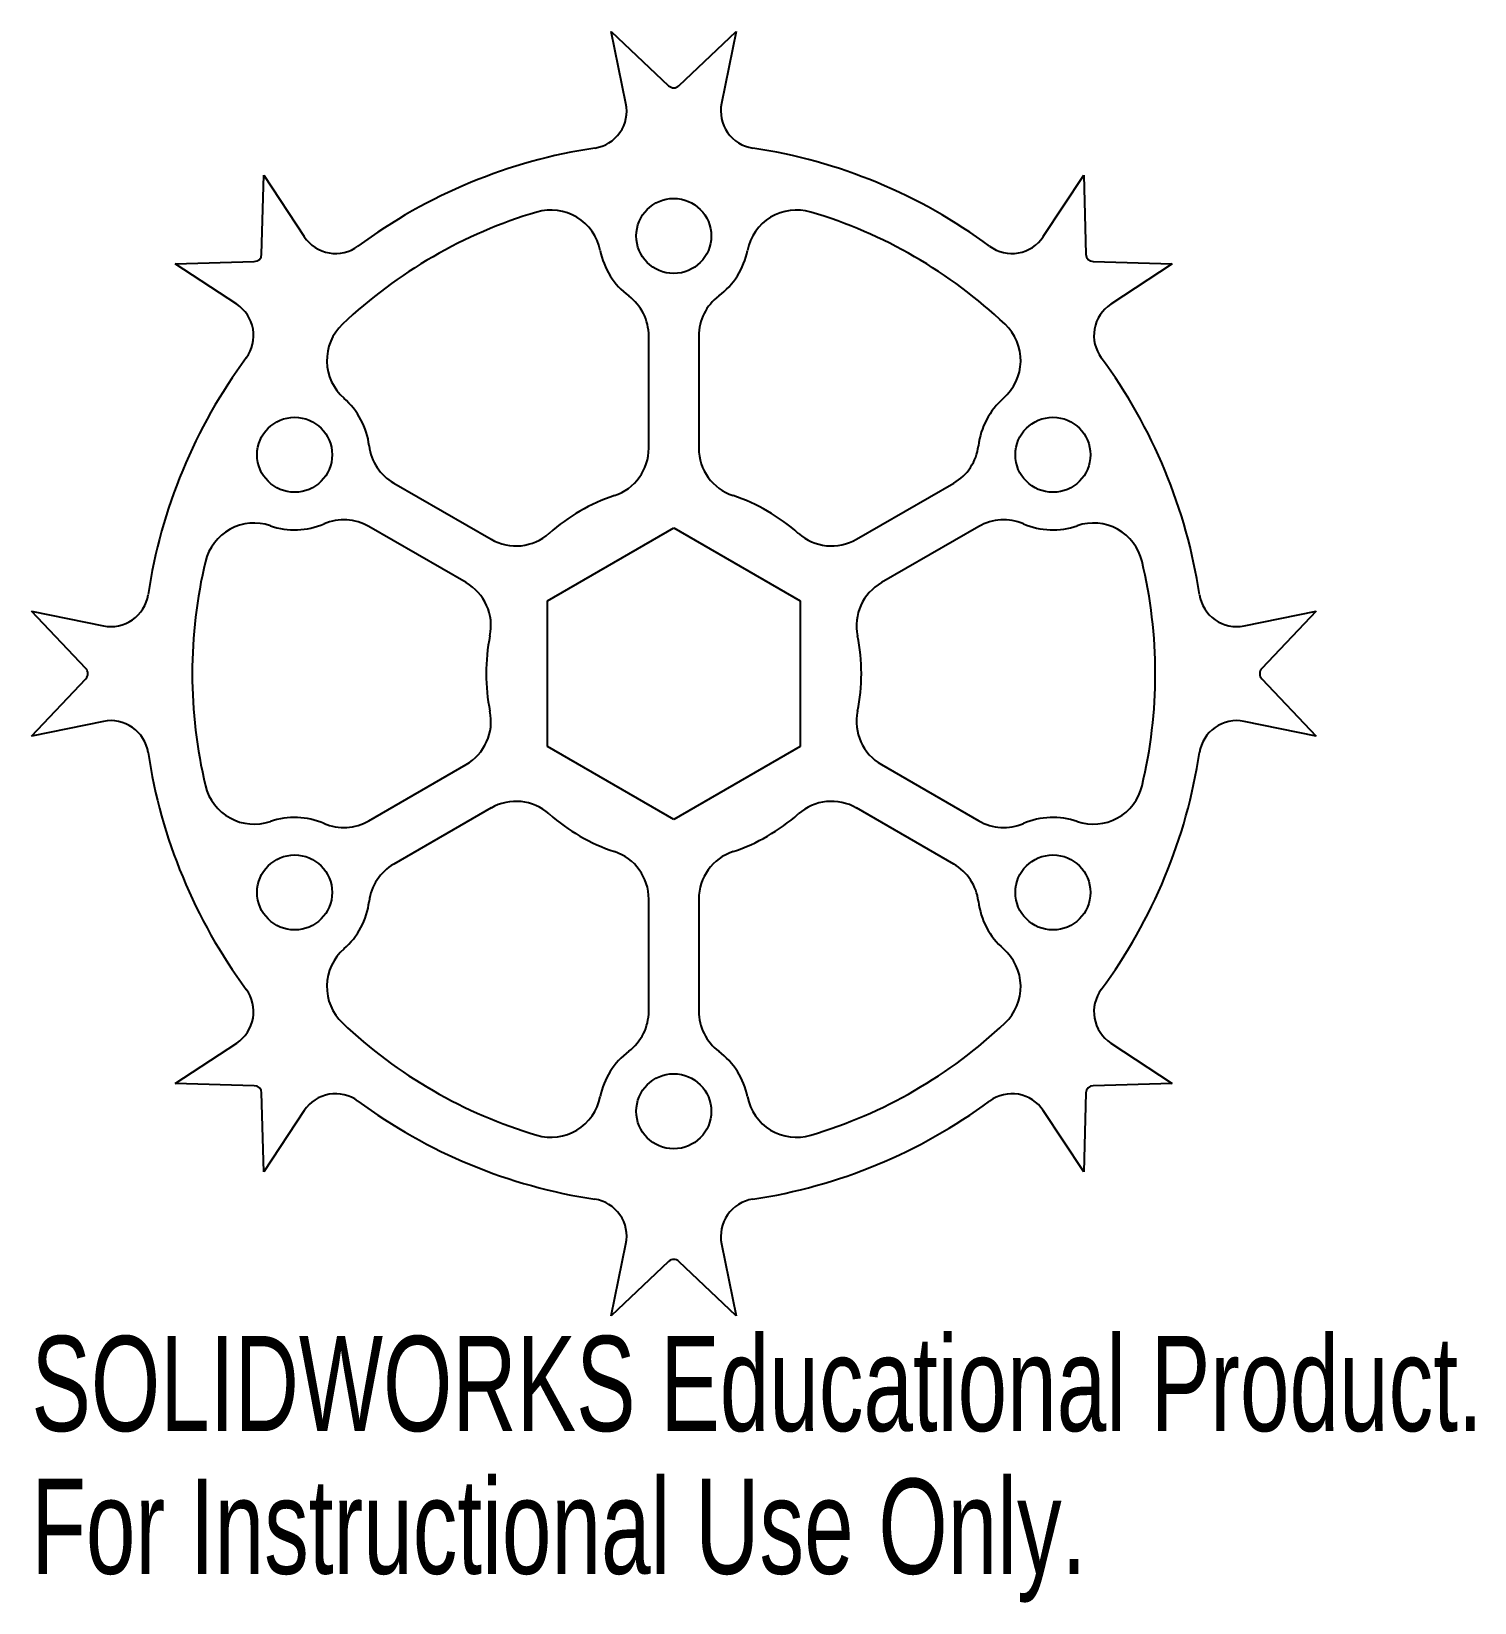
# Model space of a CAD drawing. Header units: inches. Extents: x -1.28 to 1.6, y -1.86 to 1.28.
import ezdxf

# ---------------------------------------------------------------- set-up
doc = ezdxf.new("R2010")
doc.units = ezdxf.units.IN
doc.header["$MEASUREMENT"] = 0
doc.styles.add('SLDTEXTSTYLE0', font='TXT', dxfattribs={"width": 0.7})

msp = doc.modelspace()

# ---------------------------------------------------------------- linework, layer by layer
at = {"color": 7, "linetype": 'Continuous', "lineweight": 25}
for p, q in [((-0.0955, 1.1399), (-0.125, 1.2839)), ((-0.125, 1.2839), (-0.0103, 1.1753)), ((0.0103, 1.1753), (0.125, 1.2839)), ((0.125, 1.2839), (0.0955, 1.1399)), ((-0.8238, 0.8384), (-0.8195, 0.9963)), ((-0.8195, 0.9963), (-0.7385, 0.8736)), ((0.7385, 0.8736), (0.8195, 0.9963)), ((0.8195, 0.9963), (0.8238, 0.8384)), ((-0.9963, 0.8195), (-0.8384, 0.8238)), ((-0.8736, 0.7385), (-0.9963, 0.8195)), ((0.8384, 0.8238), (0.9963, 0.8195)), ((0.9963, 0.8195), (0.8736, 0.7385)), ((-0.05, 0.4507), (-0.05, 0.675)), ((0.05, 0.675), (0.05, 0.4507)), ((-0.5596, 0.3808), (-0.3653, 0.2686)), ((0.3653, 0.2686), (0.5596, 0.3808)), ((-0.4153, 0.182), (-0.6096, 0.2942)), ((-0.2525, 0.1458), (0, 0.2916)), ((0, 0.2916), (0.2525, 0.1458)), ((0.6096, 0.2942), (0.4153, 0.182)), ((-0.2525, -0.1458), (-0.2525, 0.1458)), ((0.2525, 0.1458), (0.2525, -0.1458)), ((-1.2839, 0.125), (-1.1399, 0.0955)), ((-1.1753, 0.0103), (-1.2839, 0.125)), ((1.1399, 0.0955), (1.2839, 0.125)), ((1.2839, 0.125), (1.1753, 0.0103)), ((-1.2839, -0.125), (-1.1753, -0.0103)), ((1.1753, -0.0103), (1.2839, -0.125)), ((-1.1399, -0.0955), (-1.2839, -0.125)), ((1.2839, -0.125), (1.1399, -0.0955)), ((0, -0.2916), (-0.2525, -0.1458)), ((0.2525, -0.1458), (0, -0.2916)), ((-0.6096, -0.2942), (-0.4153, -0.182)), ((0.4153, -0.182), (0.6096, -0.2942)), ((-0.3653, -0.2686), (-0.5596, -0.3808)), ((0.5596, -0.3808), (0.3653, -0.2686)), ((-0.05, -0.675), (-0.05, -0.4507)), ((0.05, -0.4507), (0.05, -0.675)), ((-0.9963, -0.8195), (-0.8736, -0.7385)), ((0.8736, -0.7385), (0.9963, -0.8195)), ((-0.8384, -0.8238), (-0.9963, -0.8195)), ((-0.8195, -0.9963), (-0.8238, -0.8384)), ((0.8238, -0.8384), (0.8195, -0.9963)), ((0.9963, -0.8195), (0.8384, -0.8238)), ((-0.7385, -0.8736), (-0.8195, -0.9963)), ((0.8195, -0.9963), (0.7385, -0.8736)), ((-0.125, -1.2839), (-0.0955, -1.1399)), ((0.0955, -1.1399), (0.125, -1.2839)), ((-0.0103, -1.1753), (-0.125, -1.2839)), ((0.125, -1.2839), (0.0103, -1.1753))]:
    msp.add_line(p, q, dxfattribs=at)
for centre in [(0, 0.875), (-0.7578, 0.4375), (0.7578, 0.4375), (-0.7578, -0.4375), (0.7578, -0.4375), (0, -0.875)]:
    msp.add_circle(centre, 0.075, dxfattribs=at)
for centre, radius, start, end in [((0, 1.1862), 0.015, 226.5606, 313.4394), ((-0.169, 1.1249), 0.075, 278.545, 11.5606), ((0.169, 1.1249), 0.075, 168.4394, 261.455), ((0, 0), 1.0625, 98.545, 126.455), ((0, 0), 1.0625, 53.545, 81.455), ((0, 0), 0.9625, 106.525, 133.475), ((-0.2453, 0.8269), 0.1, 11.0987, 106.525), ((0.2453, 0.8269), 0.1, 73.475, 168.9013), ((0, 0), 0.9625, 46.525, 73.475), ((-0.6759, 0.9149), 0.075, 213.4394, 306.455), ((0.6759, 0.9149), 0.075, 233.545, 326.5606), ((-0.8388, 0.8388), 0.015, 271.5606, 358.4394), ((0, 0.875), 0.15, 191.0987, 233.1301), ((0, 0.875), 0.15, 306.8699, 348.9013), ((0.8388, 0.8388), 0.015, 181.5606, 268.4394), ((-0.15, 0.675), 0.1, 0, 53.1301), ((0.15, 0.675), 0.1, 126.8699, 180), ((-0.9149, 0.6759), 0.075, 323.545, 56.5606), ((0.9149, 0.6759), 0.075, 123.4394, 216.455), ((-0.5934, 0.6259), 0.1, 133.475, 228.9013), ((0.5934, 0.6259), 0.1, 311.0987, 46.525), ((0, 0), 1.0625, 143.545, 171.455), ((0, 0), 1.0625, 8.545, 36.455), ((-0.7578, 0.4375), 0.15, 6.8699, 48.9013), ((0.7578, 0.4375), 0.15, 131.0987, 173.1301), ((-0.5096, 0.4674), 0.1, 186.8699, 240), ((-0.15, 0.4507), 0.1, 288.4085, 0), ((0.15, 0.4507), 0.1, 180, 251.5915), ((0.5096, 0.4674), 0.1, 300, 353.1301), ((0, 0), 0.375, 108.4085, 131.5915), ((0, 0), 0.375, 48.4085, 71.5915), ((-0.8388, 0.201), 0.1, 71.0987, 166.525), ((-0.7578, 0.4375), 0.15, 251.0987, 293.1301), ((-0.6596, 0.2076), 0.1, 60, 113.1301), ((0.6596, 0.2076), 0.1, 66.8699, 120), ((0.7578, 0.4375), 0.15, 246.8699, 288.9013), ((0.8388, 0.201), 0.1, 13.475, 108.9013), ((-0.3153, 0.3553), 0.1, 240, 311.5915), ((0.3153, 0.3553), 0.1, 228.4085, 300), ((0, 0), 0.9625, 166.525, 193.475), ((0, 0), 0.9625, 346.525, 13.475), ((-1.1249, 0.169), 0.075, 258.4394, 351.455), ((-0.4653, 0.0954), 0.1, 348.4085, 60), ((0.4653, 0.0954), 0.1, 120, 191.5915), ((1.1249, 0.169), 0.075, 188.545, 281.5606), ((0, 0), 0.375, 168.4085, 191.5915), ((0, 0), 0.375, 348.4085, 11.5915), ((-1.1862, 0), 0.015, 316.5606, 43.4394), ((1.1862, 0), 0.015, 136.5606, 223.4394), ((-1.1249, -0.169), 0.075, 8.545, 101.5606), ((-0.4653, -0.0954), 0.1, 300, 11.5915), ((0.4653, -0.0954), 0.1, 168.4085, 240), ((1.1249, -0.169), 0.075, 78.4394, 171.455), ((0, 0), 1.0625, 188.545, 216.455), ((0, 0), 1.0625, 323.545, 351.455), ((-0.8388, -0.201), 0.1, 193.475, 288.9013), ((0.8388, -0.201), 0.1, 251.0987, 346.525), ((-0.3153, -0.3553), 0.1, 48.4085, 120), ((0, 0), 0.375, 228.4085, 251.5915), ((0, 0), 0.375, 288.4085, 311.5915), ((0.3153, -0.3553), 0.1, 60, 131.5915), ((-0.7578, -0.4375), 0.15, 66.8699, 108.9013), ((-0.6596, -0.2076), 0.1, 246.8699, 300), ((0.6596, -0.2076), 0.1, 240, 293.1301), ((0.7578, -0.4375), 0.15, 71.0987, 113.1301), ((-0.15, -0.4507), 0.1, 0, 71.5915), ((0.15, -0.4507), 0.1, 108.4085, 180), ((-0.5096, -0.4674), 0.1, 120, 173.1301), ((0.5096, -0.4674), 0.1, 6.8699, 60), ((-0.7578, -0.4375), 0.15, 311.0987, 353.1301), ((0.7578, -0.4375), 0.15, 186.8699, 228.9013), ((-0.5934, -0.6259), 0.1, 131.0987, 226.525), ((0.5934, -0.6259), 0.1, 313.475, 48.9013), ((-0.9149, -0.6759), 0.075, 303.4394, 36.455), ((0.9149, -0.6759), 0.075, 143.545, 236.5606), ((-0.15, -0.675), 0.1, 306.8699, 0), ((0.15, -0.675), 0.1, 180, 233.1301), ((0, 0), 0.9625, 226.525, 253.475), ((0, 0), 0.9625, 286.525, 313.475), ((0, -0.875), 0.15, 126.8699, 168.9013), ((0, -0.875), 0.15, 11.0987, 53.1301), ((-0.8388, -0.8388), 0.015, 1.5606, 88.4394), ((-0.6759, -0.9149), 0.075, 53.545, 146.5606), ((-0.2453, -0.8269), 0.1, 253.475, 348.9013), ((0.2453, -0.8269), 0.1, 191.0987, 286.525), ((0.6759, -0.9149), 0.075, 33.4394, 126.455), ((0.8388, -0.8388), 0.015, 91.5606, 178.4394), ((0, 0), 1.0625, 233.545, 261.455), ((0, 0), 1.0625, 278.545, 306.455), ((-0.169, -1.1249), 0.075, 348.4394, 81.455), ((0.169, -1.1249), 0.075, 98.545, 191.5606), ((0, -1.1862), 0.015, 46.5606, 133.4394)]:
    msp.add_arc(centre, radius, start, end, dxfattribs=at)

# ---------------------------------------------------------------- texts
at = {"color": 7, "linetype": 'Continuous', "char_height": 0.1903, "attachment_point": 1, "style": 'SLDTEXTSTYLE0'}
for s, insert in [('SOLIDWORKS Educational Product.', (-1.2839, -1.3241)), ('For Instructional Use Only.', (-1.2839, -1.6095))]:
    msp.add_mtext(s, dxfattribs=dict(at, insert=insert))

doc.saveas('drawing.dxf')
